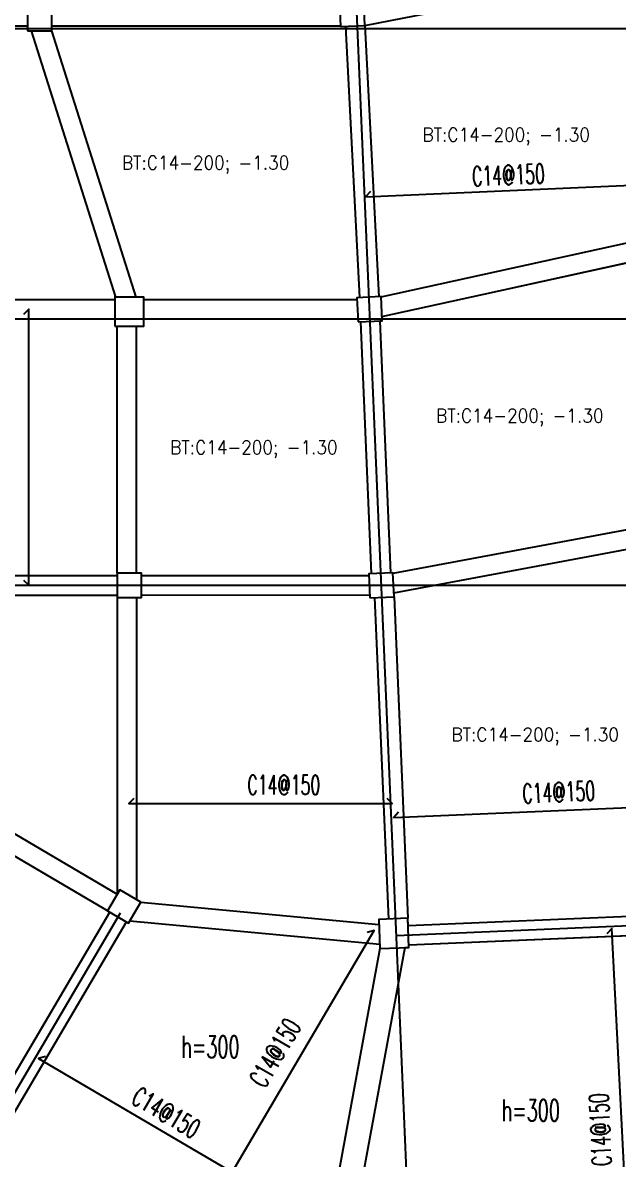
# Model space of a CAD drawing. Header units: millimetres. Extents: x 129427 to 386235, y 419441 to 703525.
# Drawn here: x 342396 to 354684, y 594645 to 618110 of the extents above; entities that cross this region are included whole.
import ezdxf
from ezdxf.enums import TextEntityAlignment as Align

# ---------------------------------------------------------------- set-up
doc = ezdxf.new("R2010")
doc.units = ezdxf.units.MM
doc.header["$LTSCALE"] = 100
for name, color, linetype in [('B-dote', 253, 'Continuous'), ('B-正筋文字', 7, 'Continuous'), ('B-正筋钢筋', 6, 'Continuous'), ('COLU', 7, 'Continuous'), ('h斜线-柱', 7, 'Continuous'), ('梁虚线', 4, 'Continuous')]:
    doc.layers.add(name, color=color, linetype=linetype)
doc.layers.add('floor13', color=211, linetype='Continuous', lineweight=0, true_color=0xffaaff)
doc.styles.get("Standard").update_dxf_attribs({"font": 'standard'})

msp = doc.modelspace()

# ---------------------------------------------------------------- hatches: boundary and pattern name
at = {"layer": 'h斜线-柱'}
h = msp.add_hatch(dxfattribs=at)
h.set_pattern_fill('ANSI31', color=256, scale=40, style=0)
h.set_pattern_definition([])
h.paths.add_polyline_path([(342496.5, 617944.7), (342996.5, 617944.7), (342996.5, 618444.7), (342496.5, 618444.7)], flags=0)
h = msp.add_hatch(dxfattribs=at)
h.set_pattern_fill('ANSI31', color=256, scale=40, angle=2.44399, style=0)
h.set_pattern_definition([])
h.paths.add_polyline_path([(348954, 618029.9), (349453.5, 618051.2), (349432.2, 618550.8), (348932.7, 618529.5)], flags=0)
h = msp.add_hatch(dxfattribs=at)
h.set_pattern_fill('ANSI31', color=256, scale=40, angle=2.44399, style=0)
h.set_pattern_definition([])
h.paths.add_polyline_path([(349314.2, 611934.3), (349813.8, 611955.6), (349792.5, 612455.1), (349292.9, 612433.8)], flags=0)
h = msp.add_hatch(dxfattribs=at)
h.set_pattern_fill('ANSI31', color=256, scale=40, style=0)
h.set_pattern_definition([])
h.paths.add_polyline_path([(344296.5, 611844.7), (344896.5, 611844.7), (344896.5, 612444.7), (344296.5, 612444.7)], flags=0)
h = msp.add_hatch(dxfattribs=at)
h.set_pattern_fill('ANSI31', color=256, scale=40, style=0)
h.set_pattern_definition([])
h.paths.add_polyline_path([(344346.5, 606244.7), (344846.5, 606244.7), (344846.5, 606744.7), (344346.5, 606744.7)], flags=0)
h = msp.add_hatch(dxfattribs=at)
h.set_pattern_fill('ANSI31', color=256, scale=40, angle=2.44399, style=0)
h.set_pattern_definition([])
h.paths.add_polyline_path([(349557.5, 606234.6), (350057.1, 606256), (350035.7, 606755.5), (349536.2, 606734.2)], flags=0)
h = msp.add_hatch(dxfattribs=at)
h.set_pattern_fill('ANSI31', color=256, scale=40, angle=-30.45463, style=0)
h.set_pattern_definition([])
h.paths.add_polyline_path([(344147.9, 599773.9), (344579, 599520.5), (344832.4, 599951.5), (344401.4, 600205)], flags=0)
h = msp.add_hatch(dxfattribs=at)
h.set_pattern_fill('ANSI31', color=256, scale=40, angle=2.44399, style=0)
h.set_pattern_definition([])
h.paths.add_polyline_path([(349766.4, 598994.3), (350365.9, 599019.9), (350340.3, 599619.3), (349740.9, 599593.7)], flags=0)

# ---------------------------------------------------------------- linework, layer by layer
at = {"layer": 'B-dote'}
for p, q in [((353325.8, 523809), (348791.1, 630054.3)), ((322296.5, 617994.7), (366607.1, 617994.7)), ((336846.5, 611994.7), (366607.1, 611994.7)), ((336846.5, 606494.7), (366607.1, 606494.7)), ((363193.5, 599817.6), (350105.5, 599259)), ((324089.2, 565166), (344414.1, 599733.4))]:
    msp.add_line(p, q, dxfattribs=at)
at = {"layer": 'B-正筋钢筋'}
for points in [[(349571.6, 614622.9), (349470.2, 614512.5), (355423.3, 614775.7), (355312.8, 614877.2)], [(342413.3, 606600.8), (342519.4, 606494.7), (342519.4, 612194.7), (342413.3, 612088.7)], [(344688.2, 602094), (344582.1, 601987.9), (350019.5, 601987.9), (349913.5, 602094)], [(350152.7, 601811.4), (350051.3, 601700.9), (356045.8, 601956.7), (355935.4, 602058.2)], [(345473.6, 592473.9), (345511.2, 592328.7), (349649, 599366.1), (349503.8, 599328.4)], [(354854.5, 591410.2), (354965, 591308.7), (354552, 599406.2), (354450.6, 599295.8)], [(342866.7, 596765.6), (342721.5, 596728), (348932.5, 593076), (348894.9, 593221.2)]]:
    msp.add_lwpolyline(points, dxfattribs=at)
at = {"layer": 'COLU'}
for points in [[(342496.5, 617944.7), (342996.5, 617944.7), (342996.5, 618444.7), (342496.5, 618444.7)], [(348954, 618029.9), (349453.5, 618051.2), (349432.2, 618550.8), (348932.7, 618529.5)], [(349314.2, 611934.3), (349813.8, 611955.6), (349792.5, 612455.1), (349292.9, 612433.8)], [(344296.5, 611844.7), (344896.5, 611844.7), (344896.5, 612444.7), (344296.5, 612444.7)], [(344346.5, 606244.7), (344846.5, 606244.7), (344846.5, 606744.7), (344346.5, 606744.7)], [(349557.5, 606234.6), (350057.1, 606256), (350035.7, 606755.5), (349536.2, 606734.2)], [(344147.9, 599773.9), (344579, 599520.5), (344832.4, 599951.5), (344401.4, 600205)], [(349766.4, 598994.3), (350365.9, 599019.9), (350340.3, 599619.3), (349740.9, 599593.7)]]:
    msp.add_lwpolyline(points, close=True, dxfattribs=at)
at = {"layer": 'floor13'}
for p, q in [((355012, 619144.3), (349453.5, 618051.2)), ((342496.5, 618044.7), (337146.5, 618044.7)), ((342496.5, 617944.7), (342496.5, 618044.7)), ((342572.4, 617944.7), (342496.5, 617944.7)), ((344296.5, 612485), (342572.4, 617944.7)), ((348953.3, 618044.7), (342996.5, 618044.7)), ((342996.5, 618044.7), (342996.5, 617930.2)), ((342996.5, 617930.2), (344728.7, 612444.7)), ((348954, 618029.9), (348953.3, 618044.7)), ((349053.9, 618034.2), (348954, 618029.9)), ((349342.8, 612435.9), (349053.9, 618034.2)), ((349453.5, 618051.2), (349742.5, 612453)), ((349810.1, 612455.9), (355246.4, 613650.5)), ((355263.8, 613244.8), (349809.9, 612046.3)), ((344296.5, 612394.7), (344296.5, 612485)), ((349742.5, 612453), (349810.1, 612455.9)), ((337146.5, 612394.7), (344296.5, 612394.7)), ((344728.7, 612444.7), (344896.5, 612444.7)), ((344896.5, 612444.7), (344896.5, 612394.7)), ((344896.5, 612394.7), (349294.6, 612394.7)), ((349292.9, 612433.8), (349342.8, 612435.9)), ((349294.6, 612394.7), (349292.9, 612433.8)), ((349311.7, 611994.7), (344896.5, 611994.7)), ((344896.5, 611994.7), (344896.5, 611844.7)), ((349314.2, 611934.3), (349311.7, 611994.7)), ((349809.9, 612046.3), (349813.8, 611955.6)), ((344896.5, 611844.7), (344746.5, 611844.7)), ((344746.5, 611844.7), (344746.5, 606744.7)), ((349364.2, 611936.4), (349314.2, 611934.3)), ((349586.1, 606736.3), (349364.2, 611936.4)), ((349813.8, 611955.6), (349763.8, 611953.5)), ((349763.8, 611953.5), (349985.8, 606753.4)), ((350113.3, 606758.8), (355497.7, 607763)), ((355515, 607359.3), (350053.4, 606340.7)), ((344746.5, 606744.7), (344846.5, 606744.7)), ((344846.5, 606744.7), (344846.5, 606694.8)), ((344846.5, 606694.8), (349537.8, 606696.2)), ((349536.2, 606734.2), (349586.1, 606736.3)), ((349537.8, 606696.2), (349536.2, 606734.2)), ((349985.8, 606753.4), (350113.3, 606758.8)), ((350053.4, 606340.7), (350057.1, 606256)), ((350057.1, 606256), (350057, 606256)), ((350057, 606256), (350340.3, 599619.3)), ((344148.6, 599773.5), (339363.7, 602587)), ((341403.3, 595007.4), (344191, 599748.6)), ((344191, 599748.6), (344148.6, 599773.6)), ((344148.6, 599773.6), (344148.6, 599773.5)), ((344608.5, 599570.8), (344579, 599520.5)), ((349762.5, 599086.3), (344608.5, 599570.8)), ((350340.3, 599619.3), (350346.7, 599469.5)), ((350346.7, 599469.5), (355841.7, 599704)), ((344535.9, 599545.9), (341748.1, 594804.7)), ((344579, 599520.5), (344535.9, 599545.9)), ((349766.4, 598994.3), (349762.5, 599086.3)), ((355858.8, 599304.4), (350363.8, 599069.8)), ((348307.2, 591064.1), (349766.4, 598994.3)), ((350278.9, 599016.2), (348791.8, 590935.1)), ((350365.9, 599019.9), (350278.9, 599016.2)), ((350363.8, 599069.8), (350365.9, 599019.9))]:
    msp.add_line(p, q, dxfattribs=at)
at = {"layer": '梁虚线'}
for p, q in [((349453.5, 618051.2), (355010.1, 619144)), ((337146.5, 618044.7), (342496.5, 618044.7)), ((342572.4, 617944.7), (344309.3, 612444.5)), ((342991.9, 617944.7), (344728.7, 612444.7)), ((342996.5, 618044.7), (348953.3, 618044.7)), ((349053.9, 618034.2), (349342.7, 612437.5)), ((349453.5, 618051.2), (349742.6, 612451.5)), ((349794.5, 612452.5), (355247.7, 613650.8)), ((349808.7, 612046.1), (355261.9, 613244.3)), ((337146.5, 612394.7), (344296.5, 612394.7)), ((344896.5, 612394.7), (349296.2, 612394.7)), ((337146.5, 611994.7), (344296.5, 611994.7)), ((344896.5, 611994.7), (349310.2, 611994.7)), ((344346.5, 606744.7), (344346.5, 611844.7)), ((344746.5, 606744.7), (344746.5, 611844.7)), ((349364.1, 611938), (349586.1, 606738.1)), ((349763.9, 611951.9), (349985.8, 606752)), ((350036.2, 606744.4), (355499, 607763.2)), ((350053.4, 606340.7), (355513.1, 607359)), ((339196.5, 606694.7), (344346.5, 606694.7)), ((344846.5, 606694.8), (349531.4, 606696.2)), ((339196.5, 606294.7), (344346.5, 606294.7)), ((344346.5, 606244.7), (344346.5, 600121.2)), ((344746.5, 606244.7), (344746.5, 600002)), ((344846.5, 606294.8), (349545.4, 606296.2)), ((349657.4, 606240.3), (349940.7, 599602.3)), ((350057, 606256), (350340.3, 599619.3)), ((339607.5, 602907.7), (344346.5, 600121.2)), ((339363.7, 602587), (344148.6, 599773.5)), ((344832.4, 599951.5), (349745.3, 599489.7)), ((341402.5, 595006.1), (344190.2, 599747.2)), ((344608.5, 599570.8), (349762.4, 599086.3)), ((350346.7, 599469.5), (355843.2, 599704.1)), ((341749, 594806.1), (344535.9, 599545.9)), ((350363.8, 599069.8), (355857.2, 599304.3)), ((349766.4, 598994.3), (348307.2, 591064.1)), ((350278.9, 599016.2), (348791.8, 590935))]:
    msp.add_line(p, q, dxfattribs=at)

# ---------------------------------------------------------------- texts
at = {"layer": 'B-正筋文字', "width": 0.65}
for rotation, p in [(2.44413, (351675.4, 614735.1)), (360, (347032.1, 602173.2)), (2.44352, (352713.1, 601992.5)), (59.54569, (347395.7, 596091.9)), (329.54554, (344606.6, 595816.2)), (92.44352, (354546.1, 594513.5))]:
    msp.add_text('C14@150', height=400, rotation=rotation, dxfattribs=at).set_placement(p)
at = {"layer": 'floor13'}
for p in [(352372, 615798.7), (346169.7, 615219.7), (352652.9, 609999.1), (347166.3, 609344.8), (352970.4, 603414.4)]:
    msp.add_text('BT:C14-200; -1.30', height=280, dxfattribs=at).set_placement(p, align=Align.MIDDLE_CENTER)
at = {"layer": 'floor13', "width": 0.65}
for p in [(345670, 596741.3), (352280.6, 595428)]:
    msp.add_text('h=300', height=450, dxfattribs=at).set_placement(p)

doc.saveas('drawing.dxf')
